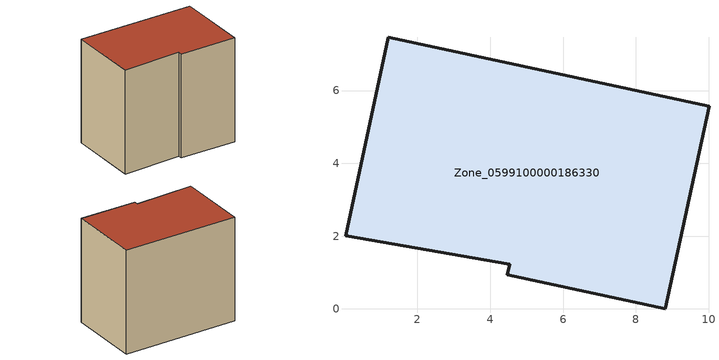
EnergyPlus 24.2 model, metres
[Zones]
Zone_0599100000186330
 floor ground (C_G): 8.81,0 4.47,0.94 4.53,1.23 0.02,2.01 1.2,7.47 10.01,5.57 z0
 wall outside (C_F): 8.81,0 10.01,5.57 1.2,7.47 0.02,2.01 4.53,1.23 4.47,0.94 8.81,0 z0:8.16
 roof outside (C_R): 4.47,0.94 8.81,0 10.01,5.57 1.2,7.47 0.02,2.01 4.53,1.23 z8.16
[BUILDING]
Pand.0599100000186330: North Axis=0; Terrain=City; Loads Convergence Tolerance Value=0.04; Temperature Convergence Tolerance Value=0.4; Solar Distribution=FullExterior; Maximum Number of Warmup Days=25; Minimum Number of Warmup Days=1
[Site:Location]
Rotterdam.The.Hague.AP_ZH_NLD Design_Conditions: Latitude=51.96; Longitude=4.45; Time Zone=1; Elevation=-4.5
[SITE:GROUNDTEMPERATURE:BUILDINGSURFACE]
18, 18, 18, 18, 18, 18, 18, 18, 18, 18, 18, 18
[MATERIAL] Thermal Absorptance=0.9; Solar Absorptance=0.7; Visible Absorptance=0.7
Name | Roughness | Thickness | Conductivity | Density | Specific Heat
G.TC.1975-1991 | MediumSmooth | 0.15 | 0.288461 | 540 | 1210
F.TC.1975-1991 | Rough | 0.3 | 0.230769 | 1920 | 840
R.TC.1975-1991 | MediumRough | 0.2 | 0.153846 | 1500 | 1000
[CONSTRUCTION]
C_G: G.TC.1975-1991
C_F: F.TC.1975-1991
C_R: R.TC.1975-1991
[ZONE]
Zone_0599100000186330: Type=1; Multiplier=1; Ceiling Height=Autocalculate; Volume=Autocalculate; Floor Area=autocalculate; Part of Total Floor Area=Yes
[ZONEINFILTRATION:DESIGNFLOWRATE]
Infil_Zone_0599100000186330: Zone or ZoneList or Space or SpaceList=Zone_0599100000186330; Schedule=AlwaysOn; Design Flow Rate Calculation Method=Flow/Area; Flow Rate per Floor Area=0.003; Constant Term Coefficient=1; Temperature Term Coefficient=0; Velocity Term Coefficient=0; Velocity Squared Term Coefficient=0
[HVACTEMPLATE:ZONE:IDEALLOADSAIRSYSTEM]
Zone_0599100000186330: Maximum Heating Supply Air Temperature=50; Minimum Cooling Supply Air Temperature=13; Maximum Heating Supply Air Humidity Ratio=0.0156; Minimum Cooling Supply Air Humidity Ratio=0.0077; Heating Limit=NoLimit; Cooling Limit=NoLimit; Dehumidification Control Type=ConstantSensibleHeatRatio; Cooling Sensible Heat Ratio=0.7; Dehumidification Setpoint=60; Humidification Control Type=None; Humidification Setpoint=30; Outdoor Air Method=None; Outdoor Air Flow Rate per Person=0.00944; Outdoor Air Flow Rate per Zone Floor Area=0; Outdoor Air Flow Rate per Zone=0; Demand Controlled Ventilation Type=None; Outdoor Air Economizer Type=NoEconomizer; Heat Recovery Type=None; Sensible Heat Recovery Effectiveness=0.7; Latent Heat Recovery Effectiveness=0.65
[ZONECONTROL:THERMOSTAT]
ThermostatControl_Zone_0599100000186330: Zone or ZoneList=Zone_0599100000186330; Control Type Schedule=DualSetpointControlType; Control 1=Thermostat_Zone_0599100000186330; Temperature Difference Between Cutout And Setpoint=0
[THERMOSTATSETPOINT:DUALSETPOINT]
Thermostat_Zone_0599100000186330: Heating Setpoint Temperature Schedule=HeatingSetpoint_Zone_0599100000186330; Cooling Setpoint Temperature Schedule=CoolingSetpoint_Zone_0599100000186330
[SCHEDULE:COMPACT]
HeatingSetpoint_Zone_0599100000186330: Through: 12/31, For: AllDays, Until: 24:00, 21
CoolingSetpoint_Zone_0599100000186330: Through: 12/31, For: AllDays, Until: 24:00, 24
DualSetpointControlType: Through: 12/31, For: AllDays, Until: 24:00, 4
AlwaysOn: Through: 12/31, For: AllDays, Until: 24:00, 1
